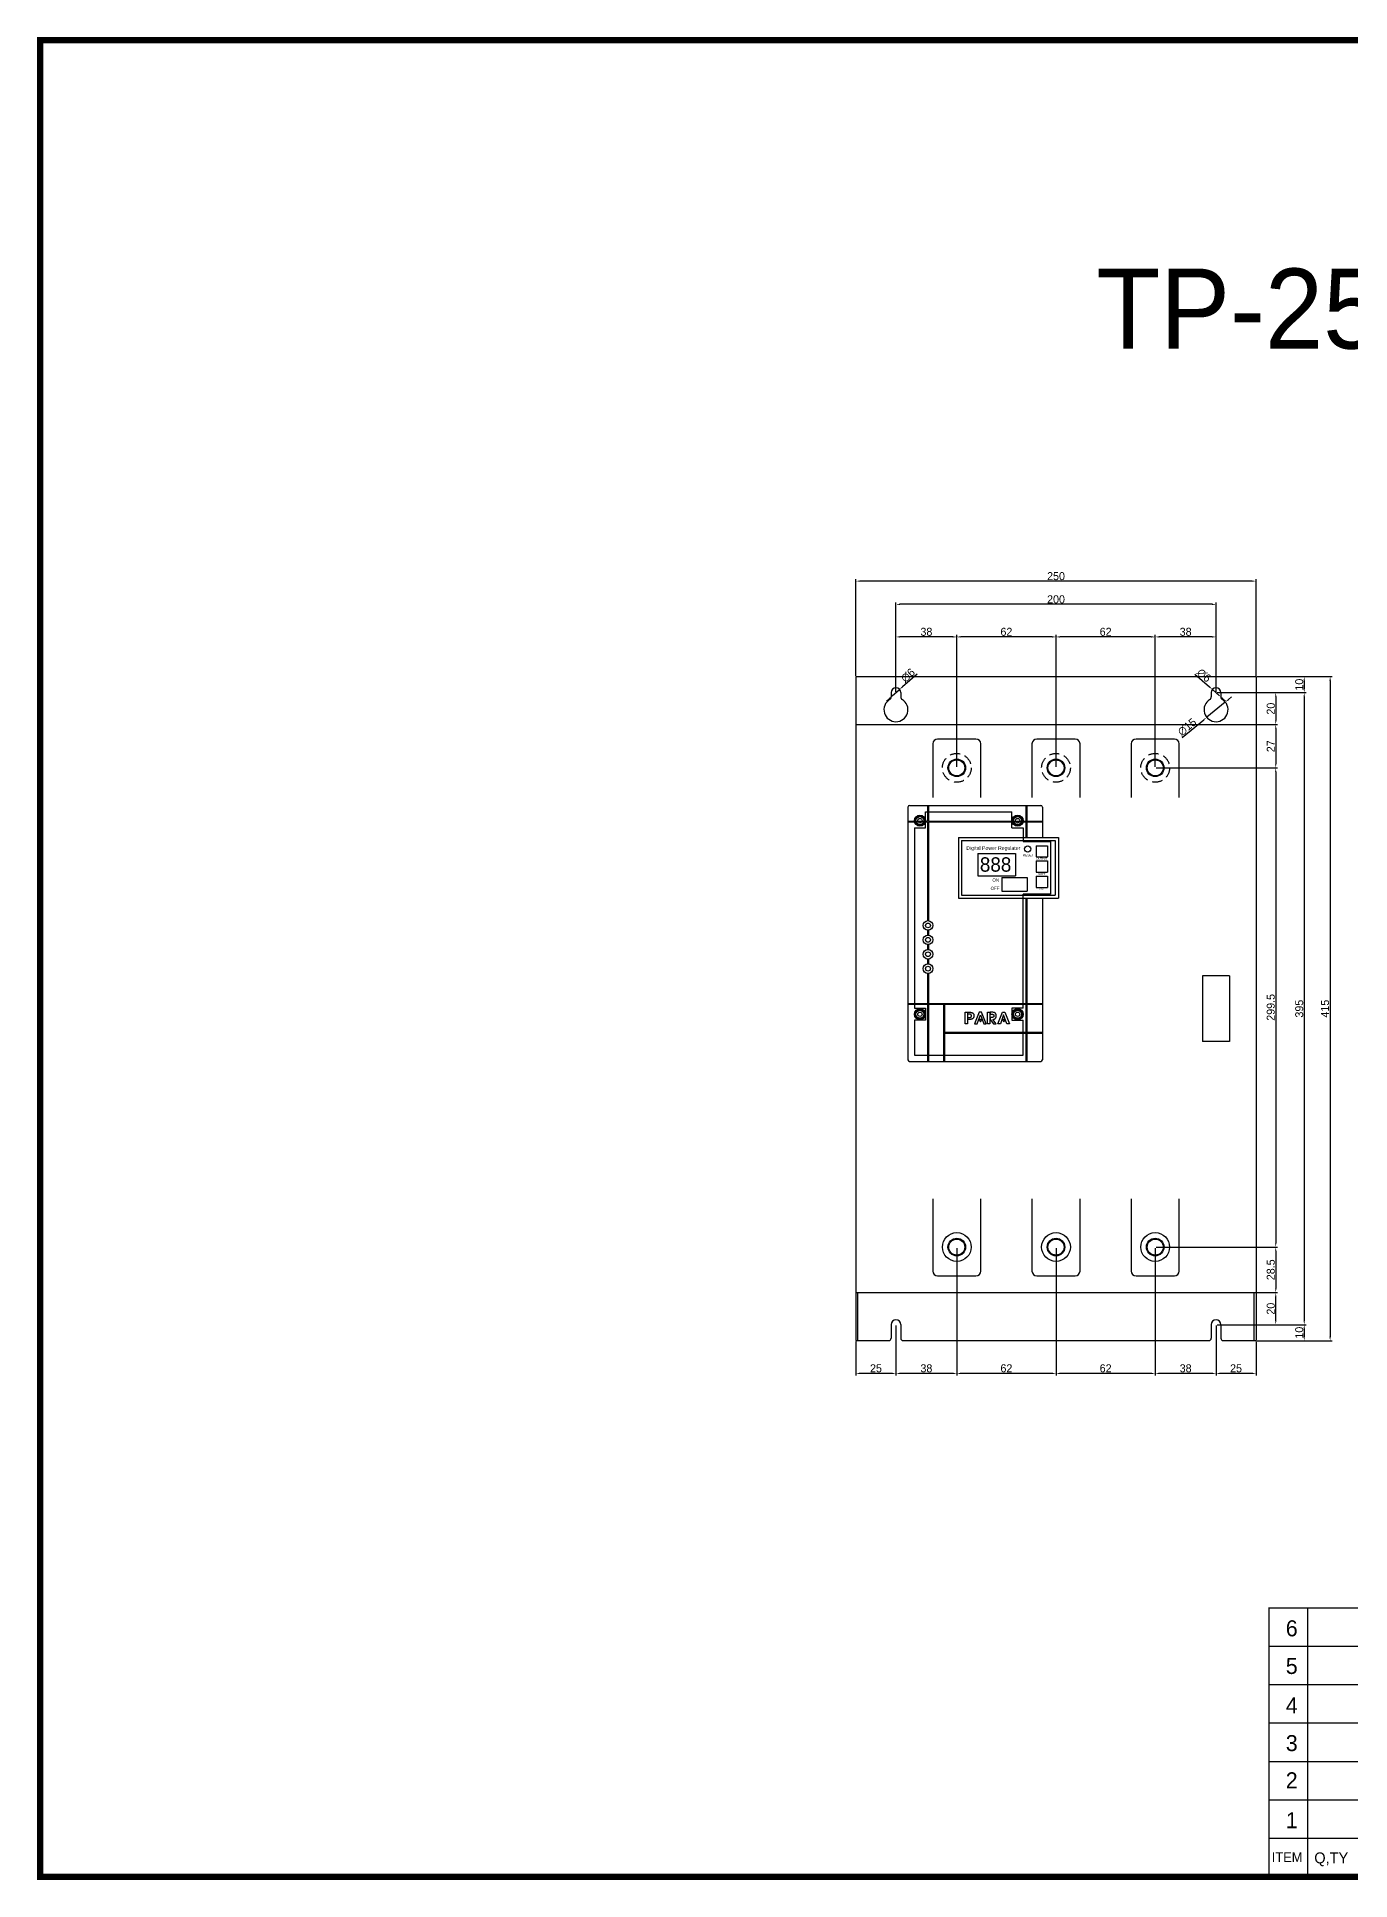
# Model space of a CAD drawing. Header units: millimetres. Extents: x 2066 to 3710, y 212 to 1364.
# Drawn here: x 2066 to 2887, y 212 to 1364 of the extents above; entities that cross this region are included whole.
import ezdxf

# ---------------------------------------------------------------- set-up
doc = ezdxf.new("R2010")
doc.units = ezdxf.units.MM
doc.linetypes.add('HIDDEN', pattern=[9.525, 6.35, -3.175])
doc.layers.add('Bus-Bar', color=7, linetype='Continuous')
doc.layers.add('베이크라이트', color=7, linetype='Continuous')
doc.dimstyles.new('ISO-25', dxfattribs={"dimtxt": 5, "dimasz": 2.5, "dimexe": 1.25, "dimexo": 0.625, "dimtad": 1, "dimdsep": 46, "dimtxsty": 'Standard', "dimcen": 2.5, "dimclrd": 6, "dimclre": 6, "dimclrt": 1, "dimadec": 0, "dimazin": 0, "dimtfac": 1, "dimtmove": 0, "dimatfit": 3, "dimfxl": 1, "dimarcsym": 0})

# ---------------------------------------------------------------- blocks, each defined once
blk = doc.blocks.new('*D7')
at = {"color": 6, "lineweight": -2, "transparency": 16777216}
for p, q in [((2803.8, 953.8), (2859.6, 953.8)), ((2858.3, 951.3), (2858.3, 561.3)), ((2803.8, 558.8), (2859.6, 558.8))]:
    blk.add_line(p, q, dxfattribs=at)
at = {"color": 6, "transparency": 16777216}
for points in [[(2857.9, 951.3), (2858.7, 951.3), (2858.3, 953.8)], [(2857.9, 561.3), (2858.7, 561.3), (2858.3, 558.8)]]:
    blk.add_solid(points, dxfattribs=at)
at = {"layer": 'Defpoints', "color": 0, "transparency": 16777216}
for p in [(2803.2, 953.8), (2803.2, 558.8), (2858.3, 558.8)]:
    blk.add_point(p, dxfattribs=at)
at = {"color": 1, "transparency": 16777216, "insert": (2855.2, 756.3), "char_height": 5, "attachment_point": 5, "rotation": 90}
blk.add_mtext('395', dxfattribs=at)
blk = doc.blocks.new('*D4')
at = {"color": 6, "lineweight": -2, "transparency": 16777216}
for p, q in [((2828.8, 963.8), (2875.7, 963.8)), ((2874.5, 961.3), (2874.5, 551.3)), ((2828.8, 548.8), (2875.7, 548.8))]:
    blk.add_line(p, q, dxfattribs=at)
at = {"color": 6, "transparency": 16777216}
for points in [[(2874, 961.3), (2874.9, 961.3), (2874.5, 963.8)], [(2874, 551.3), (2874.9, 551.3), (2874.5, 548.8)]]:
    blk.add_solid(points, dxfattribs=at)
at = {"layer": 'Defpoints', "color": 0, "transparency": 16777216}
for p in [(2828.2, 963.8), (2828.2, 548.8), (2874.5, 548.8)]:
    blk.add_point(p, dxfattribs=at)
at = {"color": 1, "transparency": 16777216, "insert": (2871.3, 756.3), "char_height": 5, "attachment_point": 5, "rotation": 90}
blk.add_mtext('415', dxfattribs=at)
blk = doc.blocks.new('*D5')
at = {"color": 6, "lineweight": -2, "transparency": 16777216}
for p, q in [((2603.2, 954.4), (2603.2, 1010.2)), ((2800.7, 1009), (2605.7, 1009)), ((2803.2, 954.4), (2803.2, 1010.2))]:
    blk.add_line(p, q, dxfattribs=at)
at = {"color": 6, "transparency": 16777216}
for points in [[(2605.7, 1009.4), (2605.7, 1008.5), (2603.2, 1009)], [(2800.7, 1009.4), (2800.7, 1008.5), (2803.2, 1009)]]:
    blk.add_solid(points, dxfattribs=at)
at = {"layer": 'Defpoints', "color": 0, "transparency": 16777216}
for p in [(2603.2, 1009), (2603.2, 953.8), (2803.2, 953.8)]:
    blk.add_point(p, dxfattribs=at)
at = {"color": 1, "transparency": 16777216, "insert": (2703.2, 1012.1), "char_height": 5, "attachment_point": 5}
blk.add_mtext('200', dxfattribs=at)
blk = doc.blocks.new('*D6')
at = {"color": 6, "lineweight": -2, "transparency": 16777216}
for p, q in [((2578.2, 964.4), (2578.2, 1024.8)), ((2825.7, 1023.5), (2580.7, 1023.5)), ((2828.2, 964.4), (2828.2, 1024.8))]:
    blk.add_line(p, q, dxfattribs=at)
at = {"color": 6, "transparency": 16777216}
for points in [[(2580.7, 1023.9), (2580.7, 1023.1), (2578.2, 1023.5)], [(2825.7, 1023.9), (2825.7, 1023.1), (2828.2, 1023.5)]]:
    blk.add_solid(points, dxfattribs=at)
at = {"layer": 'Defpoints', "color": 0, "transparency": 16777216}
for p in [(2578.2, 1023.5), (2578.2, 963.8), (2828.2, 963.8)]:
    blk.add_point(p, dxfattribs=at)
at = {"color": 1, "transparency": 16777216, "insert": (2703.2, 1026.6), "char_height": 5, "attachment_point": 5}
blk.add_mtext('250', dxfattribs=at)
blk = doc.blocks.new('*D8')
at = {"color": 6, "lineweight": -2, "transparency": 16777216}
for p, q in [((2616.4, 965.4), (2607.3, 957.4)), ((2599.1, 950.2), (2597.2, 948.5)), ((2600.9, 951.8), (2605.4, 955.8))]:
    blk.add_line(p, q, dxfattribs=at)
at = {"color": 6, "transparency": 16777216}
for points in [[(2607, 957.8), (2607.6, 957.1), (2605.4, 955.8)], [(2598.8, 950.5), (2599.3, 949.9), (2600.9, 951.8)]]:
    blk.add_solid(points, dxfattribs=at)
at = {"layer": 'Defpoints', "color": 0, "transparency": 16777216}
for p in [(2600.9, 951.8), (2605.4, 955.8)]:
    blk.add_point(p, dxfattribs=at)
at = {"color": 1, "transparency": 16777216, "insert": (2610.7, 964.6), "char_height": 5, "attachment_point": 5, "rotation": 41.4678}
blk.add_mtext('∅6', dxfattribs=at)
blk = doc.blocks.new('*D9')
at = {"color": 6, "lineweight": -2, "transparency": 16777216}
for p, q in [((2790, 965.4), (2799.1, 957.4)), ((2805.4, 951.8), (2800.9, 955.8)), ((2807.3, 950.2), (2809.2, 948.5))]:
    blk.add_line(p, q, dxfattribs=at)
at = {"color": 6, "transparency": 16777216}
for points in [[(2799.3, 957.8), (2798.8, 957.1), (2800.9, 955.8)], [(2807.6, 950.5), (2807, 949.9), (2805.4, 951.8)]]:
    blk.add_solid(points, dxfattribs=at)
at = {"layer": 'Defpoints', "color": 0, "transparency": 16777216}
for p in [(2800.9, 955.8), (2805.4, 951.8)]:
    blk.add_point(p, dxfattribs=at)
at = {"color": 1, "transparency": 16777216, "insert": (2795.7, 964.6), "char_height": 5, "attachment_point": 5, "rotation": 318.5322}
blk.add_mtext('∅6', dxfattribs=at)
blk = doc.blocks.new('*D10')
at = {"color": 6, "lineweight": -2, "transparency": 16777216}
for p, q in [((2809, 947.9), (2797.4, 938.4)), ((2810.9, 949.5), (2812.9, 951.1)), ((2782.1, 925.8), (2795.5, 936.8))]:
    blk.add_line(p, q, dxfattribs=at)
at = {"color": 6, "transparency": 16777216}
for points in [[(2810.7, 949.8), (2811.2, 949.1), (2809, 947.9)], [(2795.2, 937.1), (2795.7, 936.5), (2797.4, 938.4)]]:
    blk.add_solid(points, dxfattribs=at)
at = {"layer": 'Defpoints', "color": 0, "transparency": 16777216}
for p in [(2809, 947.9), (2797.4, 938.4)]:
    blk.add_point(p, dxfattribs=at)
at = {"color": 1, "transparency": 16777216, "insert": (2785.1, 932.3), "char_height": 5, "attachment_point": 5, "rotation": 39.3478}
blk.add_mtext('∅15', dxfattribs=at)
blk = doc.blocks.new('*D11')
at = {"color": 6, "lineweight": -2, "transparency": 16777216}
for p, q in [((2703.2, 907.4), (2703.2, 989.9)), ((2762.7, 988.6), (2705.7, 988.6)), ((2765.2, 907.4), (2765.2, 989.9))]:
    blk.add_line(p, q, dxfattribs=at)
at = {"color": 6, "transparency": 16777216}
for points in [[(2705.7, 989.1), (2705.7, 988.2), (2703.2, 988.6)], [(2762.7, 989.1), (2762.7, 988.2), (2765.2, 988.6)]]:
    blk.add_solid(points, dxfattribs=at)
at = {"layer": 'Defpoints', "color": 0, "transparency": 16777216}
for p in [(2703.2, 988.6), (2703.2, 906.8), (2765.2, 906.8)]:
    blk.add_point(p, dxfattribs=at)
at = {"color": 1, "transparency": 16777216, "insert": (2734.2, 991.8), "char_height": 5, "attachment_point": 5}
blk.add_mtext('62', dxfattribs=at)
blk = doc.blocks.new('*D12')
at = {"color": 6, "lineweight": -2, "transparency": 16777216}
for p, q in [((2765.2, 907.4), (2765.2, 989.9)), ((2800.7, 988.6), (2767.7, 988.6)), ((2803.2, 954.4), (2803.2, 989.9))]:
    blk.add_line(p, q, dxfattribs=at)
at = {"color": 6, "transparency": 16777216}
for points in [[(2767.7, 989.1), (2767.7, 988.2), (2765.2, 988.6)], [(2800.7, 989.1), (2800.7, 988.2), (2803.2, 988.6)]]:
    blk.add_solid(points, dxfattribs=at)
at = {"layer": 'Defpoints', "color": 0, "transparency": 16777216}
for p in [(2765.2, 988.6), (2803.2, 953.8), (2765.2, 906.8)]:
    blk.add_point(p, dxfattribs=at)
at = {"color": 1, "transparency": 16777216, "insert": (2784.2, 991.8), "char_height": 5, "attachment_point": 5}
blk.add_mtext('38', dxfattribs=at)
blk = doc.blocks.new('*D13')
at = {"color": 6, "lineweight": -2, "transparency": 16777216}
for p, q in [((2641.2, 907.4), (2641.2, 989.9)), ((2700.7, 988.6), (2643.7, 988.6)), ((2703.2, 907.4), (2703.2, 989.9))]:
    blk.add_line(p, q, dxfattribs=at)
at = {"color": 6, "transparency": 16777216}
for points in [[(2643.7, 989.1), (2643.7, 988.2), (2641.2, 988.6)], [(2700.7, 989.1), (2700.7, 988.2), (2703.2, 988.6)]]:
    blk.add_solid(points, dxfattribs=at)
at = {"layer": 'Defpoints', "color": 0, "transparency": 16777216}
for p in [(2641.2, 988.6), (2641.2, 906.8), (2703.2, 906.8)]:
    blk.add_point(p, dxfattribs=at)
at = {"color": 1, "transparency": 16777216, "insert": (2672.2, 991.8), "char_height": 5, "attachment_point": 5}
blk.add_mtext('62', dxfattribs=at)
blk = doc.blocks.new('*D14')
at = {"color": 6, "lineweight": -2, "transparency": 16777216}
for p, q in [((2603.2, 954.4), (2603.2, 989.9)), ((2638.7, 988.6), (2605.7, 988.6)), ((2641.2, 907.4), (2641.2, 989.9))]:
    blk.add_line(p, q, dxfattribs=at)
at = {"color": 6, "transparency": 16777216}
for points in [[(2605.7, 989.1), (2605.7, 988.2), (2603.2, 988.6)], [(2638.7, 989.1), (2638.7, 988.2), (2641.2, 988.6)]]:
    blk.add_solid(points, dxfattribs=at)
at = {"layer": 'Defpoints', "color": 0, "transparency": 16777216}
for p in [(2603.2, 988.6), (2603.2, 953.8), (2641.2, 906.8)]:
    blk.add_point(p, dxfattribs=at)
at = {"color": 1, "transparency": 16777216, "insert": (2622.2, 991.8), "char_height": 5, "attachment_point": 5}
blk.add_mtext('38', dxfattribs=at)
blk = doc.blocks.new('*D15')
at = {"color": 6, "lineweight": -2, "transparency": 16777216}
for p, q in [((2803.2, 558.2), (2803.2, 527.1)), ((2828.2, 548.2), (2828.2, 527.1)), ((2825.7, 528.3), (2805.7, 528.3))]:
    blk.add_line(p, q, dxfattribs=at)
at = {"color": 6, "transparency": 16777216}
for points in [[(2805.7, 528.8), (2805.7, 527.9), (2803.2, 528.3)], [(2825.7, 528.8), (2825.7, 527.9), (2828.2, 528.3)]]:
    blk.add_solid(points, dxfattribs=at)
at = {"layer": 'Defpoints', "color": 0, "transparency": 16777216}
for p in [(2803.2, 558.8), (2828.2, 548.8), (2803.2, 528.3)]:
    blk.add_point(p, dxfattribs=at)
at = {"color": 1, "transparency": 16777216, "insert": (2815.7, 531.5), "char_height": 5, "attachment_point": 5}
blk.add_mtext('25', dxfattribs=at)
blk = doc.blocks.new('*D16')
at = {"color": 6, "lineweight": -2, "transparency": 16777216}
for p, q in [((2765.2, 606.7), (2765.2, 527.1)), ((2803.2, 558.2), (2803.2, 527.1)), ((2800.7, 528.3), (2767.7, 528.3))]:
    blk.add_line(p, q, dxfattribs=at)
at = {"color": 6, "transparency": 16777216}
for points in [[(2767.7, 528.8), (2767.7, 527.9), (2765.2, 528.3)], [(2800.7, 528.8), (2800.7, 527.9), (2803.2, 528.3)]]:
    blk.add_solid(points, dxfattribs=at)
at = {"layer": 'Defpoints', "color": 0, "transparency": 16777216}
for p in [(2765.2, 607.3), (2803.2, 558.8), (2765.2, 528.3)]:
    blk.add_point(p, dxfattribs=at)
at = {"color": 1, "transparency": 16777216, "insert": (2784.2, 531.5), "char_height": 5, "attachment_point": 5}
blk.add_mtext('38', dxfattribs=at)
blk = doc.blocks.new('*D17')
at = {"color": 6, "lineweight": -2, "transparency": 16777216}
for p, q in [((2703.2, 606.7), (2703.2, 527.1)), ((2765.2, 606.7), (2765.2, 527.1)), ((2762.7, 528.3), (2705.7, 528.3))]:
    blk.add_line(p, q, dxfattribs=at)
at = {"color": 6, "transparency": 16777216}
for points in [[(2705.7, 528.8), (2705.7, 527.9), (2703.2, 528.3)], [(2762.7, 528.8), (2762.7, 527.9), (2765.2, 528.3)]]:
    blk.add_solid(points, dxfattribs=at)
at = {"layer": 'Defpoints', "color": 0, "transparency": 16777216}
for p in [(2703.2, 607.3), (2765.2, 607.3), (2703.2, 528.3)]:
    blk.add_point(p, dxfattribs=at)
at = {"color": 1, "transparency": 16777216, "insert": (2734.2, 531.5), "char_height": 5, "attachment_point": 5}
blk.add_mtext('62', dxfattribs=at)
blk = doc.blocks.new('*D18')
at = {"color": 6, "lineweight": -2, "transparency": 16777216}
for p, q in [((2641.2, 606.7), (2641.2, 527.1)), ((2703.2, 606.7), (2703.2, 527.1)), ((2700.7, 528.3), (2643.7, 528.3))]:
    blk.add_line(p, q, dxfattribs=at)
at = {"color": 6, "transparency": 16777216}
for points in [[(2643.7, 528.8), (2643.7, 527.9), (2641.2, 528.3)], [(2700.7, 528.8), (2700.7, 527.9), (2703.2, 528.3)]]:
    blk.add_solid(points, dxfattribs=at)
at = {"layer": 'Defpoints', "color": 0, "transparency": 16777216}
for p in [(2641.2, 607.3), (2703.2, 607.3), (2641.2, 528.3)]:
    blk.add_point(p, dxfattribs=at)
at = {"color": 1, "transparency": 16777216, "insert": (2672.2, 531.5), "char_height": 5, "attachment_point": 5}
blk.add_mtext('62', dxfattribs=at)
blk = doc.blocks.new('*D19')
at = {"color": 6, "lineweight": -2, "transparency": 16777216}
for p, q in [((2641.2, 606.7), (2641.2, 527.1)), ((2603.2, 558.2), (2603.2, 527.1)), ((2638.7, 528.3), (2605.7, 528.3))]:
    blk.add_line(p, q, dxfattribs=at)
at = {"color": 6, "transparency": 16777216}
for points in [[(2605.7, 528.8), (2605.7, 527.9), (2603.2, 528.3)], [(2638.7, 528.8), (2638.7, 527.9), (2641.2, 528.3)]]:
    blk.add_solid(points, dxfattribs=at)
at = {"layer": 'Defpoints', "color": 0, "transparency": 16777216}
for p in [(2641.2, 607.3), (2603.2, 558.8), (2603.2, 528.3)]:
    blk.add_point(p, dxfattribs=at)
at = {"color": 1, "transparency": 16777216, "insert": (2622.2, 531.5), "char_height": 5, "attachment_point": 5}
blk.add_mtext('38', dxfattribs=at)
blk = doc.blocks.new('*D20')
at = {"color": 6, "lineweight": -2, "transparency": 16777216}
for p, q in [((2603.2, 558.2), (2603.2, 527.1)), ((2578.2, 548.2), (2578.2, 527.1)), ((2600.7, 528.3), (2580.7, 528.3))]:
    blk.add_line(p, q, dxfattribs=at)
at = {"color": 6, "transparency": 16777216}
for points in [[(2580.7, 528.8), (2580.7, 527.9), (2578.2, 528.3)], [(2600.7, 528.8), (2600.7, 527.9), (2603.2, 528.3)]]:
    blk.add_solid(points, dxfattribs=at)
at = {"layer": 'Defpoints', "color": 0, "transparency": 16777216}
for p in [(2603.2, 558.8), (2578.2, 548.8), (2578.2, 528.3)]:
    blk.add_point(p, dxfattribs=at)
at = {"color": 1, "transparency": 16777216, "insert": (2590.7, 531.5), "char_height": 5, "attachment_point": 5}
blk.add_mtext('25', dxfattribs=at)
blk = doc.blocks.new('*D23')
at = {"color": 6, "lineweight": -2, "transparency": 16777216}
for p, q in [((2828.8, 963.8), (2859.6, 963.8)), ((2858.3, 961.3), (2858.3, 956.3)), ((2803.8, 953.8), (2859.6, 953.8))]:
    blk.add_line(p, q, dxfattribs=at)
at = {"color": 6, "transparency": 16777216}
for points in [[(2857.9, 961.3), (2858.7, 961.3), (2858.3, 963.8)], [(2857.9, 956.3), (2858.7, 956.3), (2858.3, 953.8)]]:
    blk.add_solid(points, dxfattribs=at)
at = {"layer": 'Defpoints', "color": 0, "transparency": 16777216}
for p in [(2828.2, 963.8), (2803.2, 953.8), (2858.3, 953.8)]:
    blk.add_point(p, dxfattribs=at)
at = {"color": 1, "transparency": 16777216, "insert": (2855.2, 958.8), "char_height": 5, "attachment_point": 5, "rotation": 90}
blk.add_mtext('10', dxfattribs=at)
blk = doc.blocks.new('*D24')
at = {"color": 6, "lineweight": -2, "transparency": 16777216}
for p, q in [((2803.8, 558.8), (2859.6, 558.8)), ((2858.3, 556.3), (2858.3, 551.3)), ((2828.8, 548.8), (2859.6, 548.8))]:
    blk.add_line(p, q, dxfattribs=at)
at = {"color": 6, "transparency": 16777216}
for points in [[(2857.9, 556.3), (2858.7, 556.3), (2858.3, 558.8)], [(2857.9, 551.3), (2858.7, 551.3), (2858.3, 548.8)]]:
    blk.add_solid(points, dxfattribs=at)
at = {"layer": 'Defpoints', "color": 0, "transparency": 16777216}
for p in [(2803.2, 558.8), (2828.2, 548.8), (2858.3, 548.8)]:
    blk.add_point(p, dxfattribs=at)
at = {"color": 1, "transparency": 16777216, "insert": (2855.2, 553.8), "char_height": 5, "attachment_point": 5, "rotation": 90}
blk.add_mtext('10', dxfattribs=at)
blk = doc.blocks.new('*D25')
at = {"color": 6, "lineweight": -2, "transparency": 16777216}
for p, q in [((2828.8, 578.8), (2841.7, 578.8)), ((2840.5, 561.3), (2840.5, 576.3)), ((2803.8, 558.8), (2841.7, 558.8))]:
    blk.add_line(p, q, dxfattribs=at)
at = {"color": 6, "transparency": 16777216}
for points in [[(2840.1, 576.3), (2840.9, 576.3), (2840.5, 578.8)], [(2840.1, 561.3), (2840.9, 561.3), (2840.5, 558.8)]]:
    blk.add_solid(points, dxfattribs=at)
at = {"layer": 'Defpoints', "color": 0, "transparency": 16777216}
for p in [(2828.2, 578.8), (2840.5, 578.8), (2803.2, 558.8)]:
    blk.add_point(p, dxfattribs=at)
at = {"color": 1, "transparency": 16777216, "insert": (2837.4, 568.8), "char_height": 5, "attachment_point": 5, "rotation": 90}
blk.add_mtext('20', dxfattribs=at)
blk = doc.blocks.new('*D26')
at = {"color": 6, "lineweight": -2, "transparency": 16777216}
for p, q in [((2803.8, 953.8), (2841.7, 953.8)), ((2840.5, 951.3), (2840.5, 936.3)), ((2828.8, 933.8), (2841.7, 933.8))]:
    blk.add_line(p, q, dxfattribs=at)
at = {"color": 6, "transparency": 16777216}
for points in [[(2840.1, 951.3), (2840.9, 951.3), (2840.5, 953.8)], [(2840.1, 936.3), (2840.9, 936.3), (2840.5, 933.8)]]:
    blk.add_solid(points, dxfattribs=at)
at = {"layer": 'Defpoints', "color": 0, "transparency": 16777216}
for p in [(2803.2, 953.8), (2828.2, 933.8), (2840.5, 933.8)]:
    blk.add_point(p, dxfattribs=at)
at = {"color": 1, "transparency": 16777216, "insert": (2837.4, 943.8), "char_height": 5, "attachment_point": 5, "rotation": 90}
blk.add_mtext('20', dxfattribs=at)
blk = doc.blocks.new('*D27')
at = {"color": 6, "lineweight": -2, "transparency": 16777216}
for p, q in [((2828.8, 933.8), (2841.7, 933.8)), ((2840.5, 931.3), (2840.5, 909.3)), ((2765.8, 906.8), (2841.7, 906.8))]:
    blk.add_line(p, q, dxfattribs=at)
at = {"color": 6, "transparency": 16777216}
for points in [[(2840.1, 931.3), (2840.9, 931.3), (2840.5, 933.8)], [(2840.1, 909.3), (2840.9, 909.3), (2840.5, 906.8)]]:
    blk.add_solid(points, dxfattribs=at)
at = {"layer": 'Defpoints', "color": 0, "transparency": 16777216}
for p in [(2828.2, 933.8), (2765.2, 906.8), (2840.5, 906.8)]:
    blk.add_point(p, dxfattribs=at)
at = {"color": 1, "transparency": 16777216, "insert": (2837.4, 920.3), "char_height": 5, "attachment_point": 5, "rotation": 90}
blk.add_mtext('27', dxfattribs=at)
blk = doc.blocks.new('*D28')
at = {"color": 6, "lineweight": -2, "transparency": 16777216}
for p, q in [((2765.8, 906.8), (2841.7, 906.8)), ((2840.5, 904.3), (2840.5, 609.8)), ((2765.8, 607.3), (2841.7, 607.3))]:
    blk.add_line(p, q, dxfattribs=at)
at = {"color": 6, "transparency": 16777216}
for points in [[(2840.1, 904.3), (2840.9, 904.3), (2840.5, 906.8)], [(2840.1, 609.8), (2840.9, 609.8), (2840.5, 607.3)]]:
    blk.add_solid(points, dxfattribs=at)
at = {"layer": 'Defpoints', "color": 0, "transparency": 16777216}
for p in [(2765.2, 906.8), (2765.2, 607.3), (2840.5, 607.3)]:
    blk.add_point(p, dxfattribs=at)
at = {"color": 1, "transparency": 16777216, "insert": (2837.4, 757.1), "char_height": 5, "attachment_point": 5, "rotation": 90}
blk.add_mtext('299.5', dxfattribs=at)
blk = doc.blocks.new('*D29')
at = {"color": 6, "lineweight": -2, "transparency": 16777216}
for p, q in [((2765.8, 607.3), (2841.7, 607.3)), ((2840.5, 604.8), (2840.5, 581.3)), ((2828.8, 578.8), (2841.7, 578.8))]:
    blk.add_line(p, q, dxfattribs=at)
at = {"color": 6, "transparency": 16777216}
for points in [[(2840.1, 604.8), (2840.9, 604.8), (2840.5, 607.3)], [(2840.1, 581.3), (2840.9, 581.3), (2840.5, 578.8)]]:
    blk.add_solid(points, dxfattribs=at)
at = {"layer": 'Defpoints', "color": 0, "transparency": 16777216}
for p in [(2765.2, 607.3), (2828.2, 578.8), (2840.5, 578.8)]:
    blk.add_point(p, dxfattribs=at)
at = {"color": 1, "transparency": 16777216, "insert": (2837.4, 593.1), "char_height": 5, "attachment_point": 5, "rotation": 90}
blk.add_mtext('28.5', dxfattribs=at)

msp = doc.modelspace()

# ---------------------------------------------------------------- linework, layer by layer
for p, q in [((2578.188, 963.805), (2578.188, 548.805)), ((2578.188, 963.805), (2828.188, 963.805)), ((2828.188, 963.805), (2828.188, 548.805)), ((2600.188, 953.805), (2600.188, 951.205)), ((2606.188, 953.805), (2606.188, 951.205)), ((2800.188, 953.805), (2800.188, 951.205)), ((2806.188, 953.805), (2806.188, 951.205)), ((2578.188, 933.805), (2828.188, 933.805)), ((2794.688, 776.805), (2794.688, 735.805)), ((2811.688, 776.805), (2794.688, 776.805)), ((2811.688, 776.805), (2811.688, 735.805)), ((2811.688, 735.805), (2794.688, 735.805)), ((2578.188, 578.805), (2828.188, 578.805)), ((2579.388, 548.805), (2579.388, 578.805)), ((2826.988, 548.805), (2826.988, 578.805)), ((2600.188, 558.805), (2600.188, 550.305)), ((2606.188, 558.805), (2606.188, 550.305)), ((2800.188, 558.805), (2800.188, 550.305)), ((2806.188, 558.805), (2806.188, 550.305)), ((2578.188, 548.805), (2598.688, 548.805)), ((2607.688, 548.805), (2798.688, 548.805)), ((2807.688, 548.805), (2828.188, 548.805))]:
    msp.add_line(p, q)
at = {"linetype": 'Continuous'}
for p, q in [((2610.688, 882.305), (2610.688, 724.305)), ((2611.688, 883.305), (2693.688, 883.305)), ((2622.938, 883.305), (2622.938, 873.555)), ((2623.438, 883.305), (2623.438, 873.555)), ((2684.438, 883.305), (2684.438, 873.555)), ((2684.938, 883.305), (2684.938, 873.555)), ((2694.688, 882.305), (2694.688, 863.305)), ((2610.688, 873.555), (2622.938, 873.555)), ((2610.688, 873.055), (2622.938, 873.055)), ((2622.938, 873.055), (2622.938, 811.294)), ((2623.438, 873.555), (2684.438, 873.555)), ((2623.438, 873.055), (2684.438, 873.055)), ((2623.438, 873.055), (2623.438, 811.294)), ((2684.438, 873.055), (2684.438, 863.305)), ((2684.938, 873.555), (2694.688, 873.555)), ((2684.938, 873.055), (2684.938, 863.305)), ((2684.938, 873.055), (2694.688, 873.055)), ((2642.188, 863.305), (2704.688, 863.305)), ((2642.188, 863.305), (2642.188, 825.305)), ((2644.188, 861.305), (2702.688, 861.305)), ((2644.188, 861.305), (2644.188, 827.305)), ((2654.388, 853.305), (2654.388, 839.305)), ((2654.388, 853.305), (2677.888, 853.305)), ((2677.888, 853.305), (2677.888, 839.305)), ((2690.888, 858.105), (2690.888, 851.105)), ((2690.888, 858.105), (2697.888, 858.105)), ((2697.888, 858.105), (2697.888, 851.105)), ((2702.688, 861.305), (2702.688, 827.305)), ((2704.688, 863.305), (2704.688, 825.305)), ((2690.888, 851.105), (2697.888, 851.105)), ((2690.888, 848.605), (2690.888, 841.605)), ((2690.888, 848.605), (2697.888, 848.605)), ((2690.888, 841.605), (2697.888, 841.605)), ((2697.888, 848.605), (2697.888, 841.605)), ((2654.388, 839.305), (2677.888, 839.305)), ((2669.388, 838.305), (2669.388, 829.805)), ((2669.388, 838.305), (2685.188, 838.305)), ((2669.388, 829.805), (2685.188, 829.805)), ((2685.188, 838.305), (2685.188, 829.805)), ((2690.888, 839.105), (2690.888, 832.105)), ((2690.888, 839.105), (2697.888, 839.105)), ((2690.888, 832.105), (2697.888, 832.105)), ((2697.888, 839.105), (2697.888, 832.105)), ((2642.188, 825.305), (2704.688, 825.305)), ((2644.188, 827.305), (2702.688, 827.305)), ((2684.438, 825.305), (2684.438, 759.555)), ((2684.938, 825.305), (2684.938, 759.555)), ((2694.688, 825.305), (2694.688, 724.305)), ((2622.938, 805.315), (2622.938, 802.294)), ((2622.938, 796.315), (2622.938, 793.294)), ((2623.438, 805.315), (2623.438, 802.294)), ((2623.438, 796.315), (2623.438, 793.294)), ((2622.938, 787.315), (2622.938, 784.294)), ((2623.438, 787.315), (2623.438, 784.294)), ((2622.938, 778.315), (2622.938, 759.555)), ((2623.438, 778.315), (2623.438, 759.555)), ((2610.688, 759.555), (2622.938, 759.555)), ((2610.688, 759.055), (2622.938, 759.055)), ((2622.938, 759.055), (2622.938, 723.305)), ((2623.438, 759.555), (2684.438, 759.555)), ((2623.438, 759.055), (2623.438, 723.305)), ((2623.438, 759.055), (2632.938, 759.055)), ((2632.938, 759.055), (2632.938, 723.305)), ((2633.438, 759.055), (2684.438, 759.055)), ((2633.438, 759.055), (2633.438, 741.555)), ((2684.438, 759.055), (2684.438, 741.555)), ((2684.938, 759.555), (2694.688, 759.555)), ((2684.938, 759.055), (2684.938, 741.555)), ((2684.938, 759.055), (2694.688, 759.055)), ((2633.438, 741.555), (2684.438, 741.555)), ((2633.438, 741.055), (2684.438, 741.055)), ((2633.438, 741.055), (2633.438, 723.305)), ((2684.438, 741.055), (2684.438, 723.305)), ((2684.938, 741.555), (2694.688, 741.555)), ((2684.938, 741.055), (2684.938, 723.305)), ((2684.938, 741.055), (2694.688, 741.055)), ((2611.688, 723.305), (2693.688, 723.305))]:
    msp.add_line(p, q, dxfattribs=at)
at = {"linetype": 'Continuous', "ltscale": 0.3}
for p, q in [((2621.688, 879.305), (2675.688, 879.305)), ((2621.688, 879.305), (2675.688, 879.305)), ((2621.688, 869.305), (2621.688, 879.305)), ((2621.688, 869.305), (2621.688, 879.305)), ((2675.688, 869.305), (2675.688, 879.305)), ((2675.688, 869.305), (2675.688, 879.305)), ((2614.688, 869.305), (2614.688, 756.505)), ((2614.688, 869.305), (2614.688, 756.505)), ((2614.688, 869.305), (2621.688, 869.305)), ((2614.688, 869.305), (2621.688, 869.305)), ((2675.688, 869.305), (2682.688, 869.305)), ((2675.688, 869.305), (2682.688, 869.305)), ((2682.688, 869.305), (2682.688, 860.805)), ((2682.688, 869.305), (2682.688, 860.805)), ((2682.688, 860.805), (2699.688, 860.805)), ((2682.688, 860.805), (2699.688, 860.805)), ((2699.688, 860.805), (2699.688, 827.805)), ((2699.688, 860.805), (2699.688, 827.805)), ((2682.688, 756.505), (2682.688, 827.805)), ((2682.688, 756.505), (2682.688, 827.805)), ((2699.688, 827.805), (2682.688, 827.805)), ((2699.688, 827.805), (2682.688, 827.805)), ((2614.688, 756.505), (2621.688, 756.505)), ((2614.688, 756.505), (2621.688, 756.505)), ((2614.688, 749.105), (2614.688, 727.305)), ((2614.688, 749.105), (2614.688, 727.305)), ((2621.688, 749.105), (2614.688, 749.105)), ((2621.688, 749.105), (2614.688, 749.105)), ((2621.688, 756.505), (2621.688, 749.105)), ((2621.688, 756.505), (2621.688, 749.105)), ((2682.688, 756.505), (2675.688, 756.505)), ((2682.688, 756.505), (2675.688, 756.505)), ((2675.688, 756.505), (2675.688, 749.105)), ((2675.688, 756.505), (2675.688, 749.105)), ((2675.688, 749.105), (2682.688, 749.105)), ((2675.688, 749.105), (2682.688, 749.105)), ((2682.688, 727.305), (2682.688, 749.105)), ((2682.688, 727.305), (2682.688, 749.105)), ((2614.688, 727.305), (2682.688, 727.305)), ((2614.688, 727.305), (2682.688, 727.305))]:
    msp.add_line(p, q, dxfattribs=at)
at = {"linetype": 'Continuous', "ltscale": 0.4}
for p, q in [((2684.688, 883.305), (2684.688, 863.305)), ((2684.688, 825.305), (2684.688, 723.305)), ((2610.688, 759.305), (2694.688, 759.305)), ((2633.188, 759.555), (2633.188, 723.305)), ((2632.938, 741.305), (2694.688, 741.305))]:
    msp.add_line(p, q, dxfattribs=at)
at = {"color": 5}
for p, q in [((2860.353, 381.646), (2860.353, 213.646)), ((3208.353, 357.646), (2836.353, 357.646)), ((3208.353, 333.646), (2836.353, 333.646)), ((3208.353, 309.646), (2836.353, 309.646)), ((3208.353, 285.646), (2836.353, 285.646)), ((3208.353, 261.646), (2836.353, 261.646)), ((3208.353, 237.646), (2836.353, 237.646))]:
    msp.add_line(p, q, dxfattribs=at)
at = {"color": 5, "const_width": 4}
msp.add_lwpolyline([(2068.353, 213.646), (3708.353, 213.646), (3708.353, 1361.646), (2068.353, 1361.646), (2068.353, 213.646)], dxfattribs=at)
at = {"linetype": 'Continuous'}
for points in [[(2647.841, 754.045), (2647.841, 746.833), (2646.39, 746.833), (2646.39, 754.045)], [(2648.154, 750.771), (2648.638, 750.771), (2649.032, 750.778), (2649.355, 750.799), (2649.49, 750.815), (2649.607, 750.835), (2649.659, 750.846), (2649.706, 750.858), (2649.749, 750.871), (2649.787, 750.884), (2649.858, 750.915), (2649.892, 750.932), (2649.925, 750.949), (2649.956, 750.968), (2649.987, 750.988), (2650.017, 751.009), (2650.046, 751.03), (2650.074, 751.053), (2650.101, 751.077), (2650.127, 751.102), (2650.152, 751.128), (2650.176, 751.154), (2650.199, 751.182), (2650.221, 751.211), (2650.242, 751.241), (2650.262, 751.271), (2650.281, 751.303), (2650.298, 751.334), (2650.314, 751.367), (2650.329, 751.4), (2650.342, 751.434), (2650.355, 751.468), (2650.365, 751.503), (2650.375, 751.539), (2650.383, 751.575), (2650.391, 751.612), (2650.396, 751.649), (2650.404, 751.726), (2650.407, 751.805), (2650.406, 751.854), (2650.403, 751.902), (2650.399, 751.949), (2650.392, 751.994), (2650.384, 752.039), (2650.374, 752.082), (2650.362, 752.125), (2650.349, 752.166), (2650.334, 752.207), (2650.316, 752.246), (2650.297, 752.284), (2650.277, 752.321), (2650.254, 752.357), (2650.23, 752.392), (2650.204, 752.426), (2650.176, 752.458), (2650.146, 752.49), (2650.116, 752.52), (2650.085, 752.548), (2650.052, 752.575), (2650.019, 752.6), (2649.985, 752.624), (2649.95, 752.646), (2649.914, 752.667), (2649.877, 752.687), (2649.839, 752.705), (2649.8, 752.721), (2649.76, 752.736), (2649.719, 752.749), (2649.677, 752.761), (2649.635, 752.771), (2649.591, 752.78), (2649.518, 752.792), (2649.428, 752.802), (2649.199, 752.817), (2648.544, 752.83), (2648.154, 752.83), (2648.154, 754.045), (2648.722, 754.045), (2649.817, 754.018), (2650.191, 753.984), (2650.335, 753.962), (2650.396, 753.95), (2650.45, 753.937), (2650.526, 753.915), (2650.601, 753.89), (2650.675, 753.862), (2650.747, 753.832), (2650.817, 753.798), (2650.886, 753.761), (2650.953, 753.722), (2651.018, 753.679), (2651.082, 753.633), (2651.145, 753.585), (2651.205, 753.533), (2651.265, 753.479), (2651.322, 753.421), (2651.378, 753.361), (2651.433, 753.297), (2651.486, 753.231), (2651.536, 753.162), (2651.584, 753.09), (2651.628, 753.016), (2651.668, 752.939), (2651.706, 752.86), (2651.74, 752.779), (2651.771, 752.695), (2651.799, 752.608), (2651.823, 752.519), (2651.844, 752.428), (2651.862, 752.334), (2651.877, 752.237), (2651.897, 752.037), (2651.903, 751.827), (2651.899, 751.664), (2651.888, 751.508), (2651.869, 751.359), (2651.843, 751.216), (2651.809, 751.08), (2651.768, 750.95), (2651.744, 750.888), (2651.719, 750.827), (2651.692, 750.768), (2651.662, 750.711), (2651.6, 750.601), (2651.534, 750.497), (2651.464, 750.399), (2651.389, 750.307), (2651.311, 750.221), (2651.228, 750.142), (2651.142, 750.068), (2651.051, 750), (2650.958, 749.939), (2650.865, 749.882), (2650.771, 749.831), (2650.677, 749.786), (2650.583, 749.746), (2650.488, 749.711), (2650.393, 749.682), (2650.297, 749.659), (2650.16, 749.634), (2650.008, 749.614), (2649.66, 749.581), (2648.789, 749.555), (2648.154, 749.555)], [(2655.925, 752.368), (2658.015, 746.833), (2659.599, 746.833), (2656.72, 754.045), (2655.143, 754.045), (2652.364, 746.833), (2653.921, 746.833)], [(2655.958, 748.085), (2656.815, 749.569), (2655.101, 749.569)], [(2661.826, 754.045), (2661.826, 746.833), (2660.375, 746.833), (2660.375, 754.045)], [(2663.75, 749.589), (2664.038, 749.619), (2664.282, 749.659), (2664.378, 749.682), (2664.473, 749.711), (2664.568, 749.746), (2664.662, 749.786), (2664.756, 749.831), (2664.85, 749.882), (2664.943, 749.939), (2665.036, 750), (2665.127, 750.068), (2665.213, 750.142), (2665.296, 750.221), (2665.374, 750.307), (2665.449, 750.399), (2665.519, 750.497), (2665.585, 750.601), (2665.647, 750.711), (2665.677, 750.768), (2665.704, 750.827), (2665.729, 750.888), (2665.753, 750.95), (2665.794, 751.08), (2665.828, 751.216), (2665.854, 751.359), (2665.873, 751.508), (2665.884, 751.664), (2665.888, 751.827), (2665.882, 752.037), (2665.862, 752.237), (2665.847, 752.334), (2665.829, 752.428), (2665.808, 752.519), (2665.784, 752.608), (2665.756, 752.695), (2665.725, 752.779), (2665.691, 752.86), (2665.653, 752.939), (2665.613, 753.016), (2665.569, 753.09), (2665.521, 753.162), (2665.471, 753.231), (2665.418, 753.297), (2665.363, 753.361), (2665.307, 753.421), (2665.25, 753.479), (2665.19, 753.533), (2665.13, 753.585), (2665.067, 753.633), (2665.003, 753.679), (2664.938, 753.722), (2664.871, 753.761), (2664.802, 753.798), (2664.732, 753.832), (2664.66, 753.862), (2664.586, 753.89), (2664.511, 753.915), (2664.435, 753.937), (2664.381, 753.95), (2664.32, 753.962), (2664.176, 753.984), (2663.802, 754.018), (2662.707, 754.045), (2662.139, 754.045), (2662.139, 752.83), (2662.529, 752.83), (2663.184, 752.817), (2663.413, 752.802), (2663.503, 752.792), (2663.576, 752.78), (2663.62, 752.771), (2663.663, 752.761), (2663.704, 752.749), (2663.745, 752.736), (2663.785, 752.721), (2663.824, 752.705), (2663.862, 752.687), (2663.899, 752.667), (2663.935, 752.646), (2663.97, 752.624), (2664.004, 752.6), (2664.038, 752.575), (2664.07, 752.548), (2664.101, 752.52), (2664.131, 752.49), (2664.161, 752.458), (2664.189, 752.426), (2664.215, 752.392), (2664.239, 752.357), (2664.262, 752.321), (2664.283, 752.284), (2664.301, 752.246), (2664.319, 752.207), (2664.334, 752.166), (2664.347, 752.125), (2664.359, 752.082), (2664.369, 752.039), (2664.377, 751.994), (2664.384, 751.949), (2664.388, 751.902), (2664.391, 751.854), (2664.392, 751.805), (2664.389, 751.726), (2664.386, 751.687), (2664.381, 751.649), (2664.376, 751.612), (2664.369, 751.575), (2664.36, 751.539), (2664.351, 751.503), (2664.34, 751.468), (2664.327, 751.434), (2664.314, 751.4), (2664.299, 751.367), (2664.283, 751.334), (2664.266, 751.303), (2664.247, 751.271), (2664.227, 751.241), (2664.206, 751.211), (2664.184, 751.182), (2664.161, 751.154), (2664.137, 751.128), (2664.112, 751.102), (2664.086, 751.077), (2664.059, 751.053), (2664.031, 751.03), (2664.002, 751.009), (2663.972, 750.988), (2663.941, 750.968), (2663.91, 750.949), (2663.877, 750.932), (2663.843, 750.915), (2663.773, 750.884), (2663.734, 750.871), (2663.691, 750.858), (2663.644, 750.846), (2663.592, 750.835), (2663.475, 750.815), (2663.34, 750.799), (2663.017, 750.778), (2662.623, 750.771), (2662.139, 750.771), (2662.139, 749.555), (2664.149, 746.833), (2665.888, 746.833)], [(2670.462, 752.368), (2668.457, 746.833), (2666.901, 746.833), (2669.68, 754.045), (2671.256, 754.045), (2674.135, 746.833), (2672.552, 746.833)], [(2670.527, 748.085), (2671.384, 749.569), (2669.67, 749.569)]]:
    msp.add_lwpolyline(points, close=True, dxfattribs=at)
at = {"color": 5, "ltscale": 2, "const_width": 0.8}
msp.add_lwpolyline([(3208.353, 381.646), (2836.353, 381.646), (2836.353, 213.646)], dxfattribs=at)
at = {"linetype": 'Continuous', "ltscale": 0.4}
for centre, radius in [((2618.188, 873.805), 3.5), ((2618.188, 873.805), 2.5), ((2679.188, 873.805), 3.5), ((2679.188, 873.805), 2.5), ((2618.188, 873.805), 1.35), ((2679.188, 873.805), 1.35), ((2618.188, 752.805), 3.5), ((2618.188, 752.805), 2.5), ((2618.188, 752.805), 1.35), ((2679.188, 752.805), 3.5), ((2679.188, 752.805), 2.5), ((2679.188, 752.805), 1.35)]:
    msp.add_circle(centre, radius, dxfattribs=at)
at = {"ltscale": 0.1}
msp.add_circle((2618.188, 873.805), 3, dxfattribs=at)
at = {"linetype": 'Continuous', "ltscale": 0.3}
for centre in [(2679.188, 873.805), (2618.188, 752.805), (2679.188, 752.805)]:
    msp.add_circle(centre, 3, dxfattribs=at)
at = {"linetype": 'Continuous'}
for centre, radius in [((2685.488, 856.105), 2), ((2623.188, 808.305), 3), ((2623.188, 808.305), 1.5), ((2623.188, 799.305), 3), ((2623.188, 799.305), 1.5), ((2623.188, 790.305), 3), ((2623.188, 781.305), 3), ((2623.188, 790.305), 1.5), ((2623.188, 781.305), 1.5)]:
    msp.add_circle(centre, radius, dxfattribs=at)
for centre, radius, start, end in [((2603.188, 953.805), 3, 0, 180), ((2803.188, 953.805), 3, 0, 180), ((2603.188, 943.127), 7.5, 121.756864, 58.243136), ((2598.188, 951.205), 2, 301.756864, 0), ((2608.188, 951.205), 2, 180, 238.243136), ((2803.188, 943.127), 7.5, 121.756864, 58.243136), ((2798.188, 951.205), 2, 301.756864, 0), ((2808.188, 951.205), 2, 180, 238.243136), ((2603.188, 558.805), 3, 0, 180), ((2803.188, 558.805), 3, 0, 180), ((2598.688, 550.305), 1.5, 270, 0), ((2607.688, 550.305), 1.5, 180, 270), ((2798.688, 550.305), 1.5, 270, 0), ((2807.688, 550.305), 1.5, 180, 270)]:
    msp.add_arc(centre, radius, start, end)
for centre, start, end in [((2611.688, 882.305), 90, 180), ((2693.688, 882.305), 0, 90), ((2611.688, 724.305), 180, 270), ((2693.688, 724.305), 270, 0)]:
    msp.add_arc(centre, 1, start, end, dxfattribs=at)
at = {"layer": 'Bus-Bar'}
for p, q in [((2626.188, 921.805), (2626.188, 888.292)), ((2653.188, 924.805), (2629.188, 924.805)), ((2656.188, 888.292), (2656.188, 921.805)), ((2688.188, 921.805), (2688.188, 888.292)), ((2715.188, 924.805), (2691.188, 924.805)), ((2718.188, 888.292), (2718.188, 921.805)), ((2750.188, 921.805), (2750.188, 888.292)), ((2777.188, 924.805), (2753.188, 924.805)), ((2780.188, 888.292), (2780.188, 921.805)), ((2626.188, 637.443), (2626.188, 592.305)), ((2656.188, 592.305), (2656.188, 637.443)), ((2688.188, 637.443), (2688.188, 592.305)), ((2718.188, 592.305), (2718.188, 637.443)), ((2750.188, 637.443), (2750.188, 592.305)), ((2780.188, 592.305), (2780.188, 637.443)), ((2629.188, 589.305), (2653.188, 589.305)), ((2691.188, 589.305), (2715.188, 589.305)), ((2753.188, 589.305), (2777.188, 589.305))]:
    msp.add_line(p, q, dxfattribs=at)
for centre in [(2641.188, 906.805), (2703.188, 906.805), (2765.188, 906.805), (2641.188, 607.305), (2703.188, 607.305), (2765.188, 607.305)]:
    msp.add_circle(centre, 5.5, dxfattribs=at)
for centre, start, end in [((2629.188, 921.805), 90, 180), ((2653.188, 921.805), 0, 90), ((2691.188, 921.805), 90, 180), ((2715.188, 921.805), 0, 90), ((2753.188, 921.805), 90, 180), ((2777.188, 921.805), 0, 90), ((2629.188, 592.305), 180, 270), ((2653.188, 592.305), 270, 0), ((2691.188, 592.305), 180, 270), ((2715.188, 592.305), 270, 0), ((2753.188, 592.305), 180, 270), ((2777.188, 592.305), 270, 0)]:
    msp.add_arc(centre, 3, start, end, dxfattribs=at)
at = {"layer": '베이크라이트', "color": 4, "linetype": 'HIDDEN'}
for centre in [(2641.188, 906.805), (2703.188, 906.805), (2765.188, 906.805)]:
    msp.add_circle(centre, 9, dxfattribs=at)
at = {"layer": '베이크라이트', "color": 4}
for centre, radius in [((2641.188, 906.805), 5), ((2703.188, 906.805), 5), ((2765.188, 906.805), 5), ((2641.188, 607.305), 9), ((2641.188, 607.305), 5), ((2703.188, 607.305), 9), ((2703.188, 607.305), 5), ((2765.188, 607.305), 9), ((2765.188, 607.305), 5)]:
    msp.add_circle(centre, radius, dxfattribs=at)

# ---------------------------------------------------------------- texts
at = {"attachment_point": 1}
for s, insert, char_height, width in [('{\\f@Gulim|b0|i0|c129|p50;TP-250, 320A}', (2728.369, 1218.813), 50, 542.36241), ('{\\fSwis721 BT|b0|i0|c0|p34;Digital\\f??|b0|i0|c0|p49; \\fSwis721 BT|b0|i0|c0|p34;Power Regulater}', (2647.15, 857.831), 2.3, 35.1239), ('{\\f@ￇ\uffd1ￄￄﾹ\uffd9ￅ\uffc1|b0|i0|c129|p18;RESET}', (2682.343, 853.023), 1.5, 6.6627), ('{\\fGulim|b0|i0|c129|p50;888}', (2655.623, 850.902), 9, 20.7472), ('{\\f@ￇ\uffd1ￄￄﾹ\uffd9ￅ\uffc1|b0|i0|c129|p18;OUTPUT}', (2690.964, 850.574), 1.2, 6.6627), ('{\\f@ￇ\uffd1ￄￄﾹ\uffd9ￅ\uffc1|b0|i0|c129|p18;SOFT}', (2692.083, 841.074), 1.2, 4.62851), ('{\\f@ￇ\uffd1ￄￄﾹ\uffd9ￅ\uffc1|b0|i0|c129|p18;OFF}', (2662.296, 832.508), 2, 6.6627), ('{\\f@ￇ\uffd1ￄￄﾹ\uffd9ￅ\uffc1|b0|i0|c129|p18;ON}', (2663.467, 837.653), 2, 5.3252), ('{\\f@ￇ\uffd1ￄￄﾹ\uffd9ￅ\uffc1|b0|i0|c129|p18;O.C}', (2692.889, 831.574), 1.2, 2.88258)]:
    msp.add_mtext(s, dxfattribs=dict(at, insert=insert, char_height=char_height, width=width))
at = {"color": 5, "attachment_point": 1}
for s, insert, char_height, width in [('6', (2846.783, 374.022), 10, 13.174), ('5', (2846.783, 350.485), 10, 13.174), ('4', (2846.783, 325.826), 10, 13.174), ('3', (2846.783, 302.289), 10, 13.174), ('2', (2846.783, 279.032), 10, 13.174), ('1', (2846.783, 254.093), 10, 13.174), ('ITEM', (2838.019, 228.97), 6, 8), ('Q,TY', (2864.594, 228.97), 6.8, 20)]:
    msp.add_mtext(s, dxfattribs=dict(at, insert=insert, char_height=char_height, width=width))

# ---------------------------------------------------------------- dimensions: what is measured, and where the dimension line sits
at = {"color": 2}
dim = msp.add_linear_dim(base=(2578.188, 1023.522), p1=(2828.188, 963.805), p2=(2578.188, 963.805), dimstyle='ISO-25', dxfattribs=at)
dim.commit()
dim.dimension.update_dxf_attribs({"geometry": '*D6', "text_midpoint": (2703.188, 1026.647)})
for base, p1, p2, picture, middle in [((2603.188, 1008.961), (2803.188, 953.805), (2603.188, 953.805), '*D5', (2703.188, 1012.086)), ((2641.188, 988.646), (2703.188, 906.805), (2641.188, 906.805), '*D13', (2672.188, 991.771)), ((2703.188, 988.646), (2765.188, 906.805), (2703.188, 906.805), '*D11', (2734.188, 991.771)), ((2765.188, 988.646), (2803.188, 953.805), (2765.188, 906.805), '*D12', (2784.188, 991.771)), ((2803.188, 528.337), (2828.188, 548.805), (2803.188, 558.805), '*D15', (2815.688, 531.462))]:
    dim = msp.add_linear_dim(base=base, p1=p1, p2=p2, dimstyle='ISO-25')
    dim.commit()
    dim.dimension.update_dxf_attribs({"geometry": picture, "text_midpoint": middle})
for base, p1, p2, picture, middle in [((2603.188, 988.646), (2641.188, 906.805), (2603.188, 953.805), '*D14', (2622.188, 991.771)), ((2603.188, 528.337), (2641.188, 607.305), (2603.188, 558.805), '*D19', (2622.188, 531.462)), ((2641.188, 528.337), (2703.188, 607.305), (2641.188, 607.305), '*D18', (2672.188, 531.462)), ((2703.188, 528.337), (2765.188, 607.305), (2703.188, 607.305), '*D17', (2734.188, 531.462)), ((2765.188, 528.337), (2803.188, 558.805), (2765.188, 607.305), '*D16', (2784.188, 531.462)), ((2578.188, 528.337), (2603.188, 558.805), (2578.188, 548.805), '*D20', (2590.688, 531.462))]:
    dim = msp.add_linear_dim(base=base, p1=p1, p2=p2, dimstyle='ISO-25', override={"dimtmove": 1})
    dim.commit()
    dim.dimension.update_dxf_attribs({"geometry": picture, "text_midpoint": middle})
for p1, p2, picture, middle in [((2600.94, 951.818), (2605.436, 955.791), '*D8', (2610.704, 964.617)), ((2805.436, 951.818), (2800.94, 955.791), '*D9', (2795.672, 964.617))]:
    dim = msp.add_diameter_dim_2p(p1=p1, p2=p2, dimstyle='ISO-25')
    dim.commit()
    dim.dimension.update_dxf_attribs({"geometry": picture, "text_midpoint": middle})
for base, p1, p2, picture, middle in [((2858.333, 953.805), (2828.188, 963.805), (2803.188, 953.805), '*D23', (2855.208, 958.805)), ((2858.333, 558.805), (2803.188, 953.805), (2803.188, 558.805), '*D7', (2855.208, 756.305)), ((2840.476, 933.805), (2803.188, 953.805), (2828.188, 933.805), '*D26', (2837.351, 943.805)), ((2840.476, 578.805), (2803.188, 558.805), (2828.188, 578.805), '*D25', (2837.351, 568.805)), ((2858.333, 548.805), (2803.188, 558.805), (2828.188, 548.805), '*D24', (2855.208, 553.805))]:
    dim = msp.add_linear_dim(base=base, p1=p1, p2=p2, angle=270, dimstyle='ISO-25')
    dim.commit()
    dim.dimension.update_dxf_attribs({"geometry": picture, "text_midpoint": middle})
at = {"color": 4}
dim = msp.add_linear_dim(base=(2874.458, 548.805), p1=(2828.188, 963.805), p2=(2828.188, 548.805), angle=270, dimstyle='ISO-25', dxfattribs=at)
dim.commit()
dim.dimension.update_dxf_attribs({"geometry": '*D4', "text_midpoint": (2871.333, 756.305)})
dim = msp.add_diameter_dim_2p(p1=(2808.988, 947.882), p2=(2797.388, 938.372), dimstyle='ISO-25')
dim.commit()
dim.dimension.update_dxf_attribs({"geometry": '*D10', "text_midpoint": (2787.074, 929.915), "dimtype": 163})
for base, p1, p2, picture, middle in [((2840.476, 906.805), (2828.188, 933.805), (2765.188, 906.805), '*D27', (2837.351, 920.305)), ((2840.476, 607.305), (2765.188, 906.805), (2765.188, 607.305), '*D28', (2837.351, 757.055)), ((2840.476, 578.805), (2765.188, 607.305), (2828.188, 578.805), '*D29', (2837.351, 593.055))]:
    dim = msp.add_linear_dim(base=base, p1=p1, p2=p2, angle=270, dimstyle='ISO-25', override={"dimtmove": 1})
    dim.commit()
    dim.dimension.update_dxf_attribs({"geometry": picture, "text_midpoint": middle})

doc.saveas('drawing.dxf')
